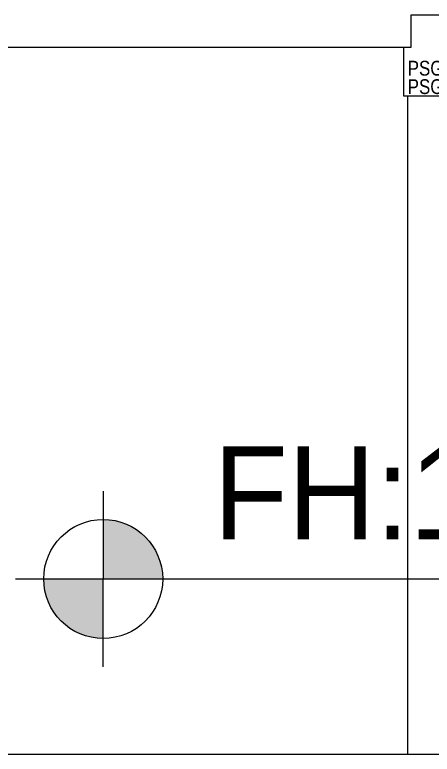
# Model space of a CAD drawing. Header units: millimetres. Extents: x 4754612 to 5801174, y 2368242 to 2777223.
# Drawn here: x 5077895 to 5083549, y 2587750 to 2597750 of the extents above; entities that cross this region are included whole.
import ezdxf
from ezdxf.enums import TextEntityAlignment as Align

# ---------------------------------------------------------------- set-up
doc = ezdxf.new("R2010")
doc.units = ezdxf.units.MM
doc.header["$LTSCALE"] = 1000
doc.linetypes.add('CEN', pattern=[6.2, 6, -0.1, 0, -0.1])
doc.layers.get('DEFPOINTS').update_dxf_attribs({"color": 151})
for name, color, linetype in [('A-ELE-8', 8, 'Continuous'), ('A-TEX-SYM', 3, 'Continuous'), ('A-중심선', 10, 'CEN'), ('CON', 2, 'Continuous')]:
    doc.layers.add(name, color=color, linetype=linetype)
doc.layers.add('박스', color=6, linetype='Continuous', lineweight=15)
doc.styles.add('A.NARROW', font='ARIALN.TTF')
doc.styles.add('돋움', font='')
doc.styles.get('돋움').set_extended_font_data('Dotum')

# ---------------------------------------------------------------- blocks, each defined once
blk = doc.blocks.new('zw$CF19')
at = {"layer": 'CON'}
blk.add_lwpolyline([(-500, -1100), (-500, -440), (-400, -440), (-400, 0), (400, 0), (400, -440), (500, -440), (500, -1100)], close=True, dxfattribs=at)
at = {"layer": 'DEFPOINTS', "style": 'A.NARROW'}
for s, p in [('PSG1B', (-446.5, -722.3, 0)), ('PSG1C', (-446.5, -971.6, 0))]:
    blk.add_text(s, height=200, dxfattribs=at).set_placement(p, align=Align.MIDDLE_LEFT)

msp = doc.modelspace()

# ---------------------------------------------------------------- hatches: boundary and pattern name
at = {"layer": '박스', "ltscale": 0.1}
h = msp.add_hatch(dxfattribs=at)
h.set_pattern_fill('ANSI31', color=256, scale=1.006801)
h.set_pattern_definition([(45, (4917288.30245, 2529740.3119), (-0.08898951466, 0.08898951466), [])])
h.paths.add_polyline_path([(5079092.694, 2590924.896), (5079092.694, 2590119.455), (5079898.135, 2590119.455, 0.41421356)])
h.paths.add_polyline_path([(5079092.694, 2590119.455), (5078287.253, 2590119.455, 0.41421356), (5079092.694, 2589314.014)])

# ---------------------------------------------------------------- linework, layer by layer
at = {"layer": 'A-ELE-8'}
msp.add_line((5083213.3, 2596649.621), (5083213.3, 2587749.621), dxfattribs=at)
at = {"layer": 'A-중심선', "ltscale": 5}
msp.add_line((4867905.529, 2587749.621), (5176073.3, 2587749.621), dxfattribs=at)
at = {"layer": 'CON'}
for p, q in [((5073163.3, 2597309.621), (5083163.3, 2597309.621)), ((4907563.3, 2587749.621), (5116763.3, 2587749.621))]:
    msp.add_line(p, q, dxfattribs=at)
at = {"layer": '박스', "ltscale": 0.1}
for p, q in [((5079092.694, 2591307.841), (5079092.694, 2590119.455)), ((5077904.308, 2590119.455), (5089233.366, 2590119.455)), ((5079092.694, 2588931.069), (5079092.694, 2590119.455))]:
    msp.add_line(p, q, dxfattribs=at)
msp.add_circle((5079092.694, 2590119.455), 805.441, dxfattribs=at)

# ---------------------------------------------------------------- block references
at = {"layer": 'CON'}
msp.add_blockref('zw$CF19', (5083663.3, 2597749.621), dxfattribs=at)

# ---------------------------------------------------------------- texts
at = {"layer": 'A-TEX-SYM', "style": '돋움'}
msp.add_text('FH:106.10', height=1260, dxfattribs=at).set_placement((5080586.097, 2590655.571))

doc.saveas('drawing.dxf')
